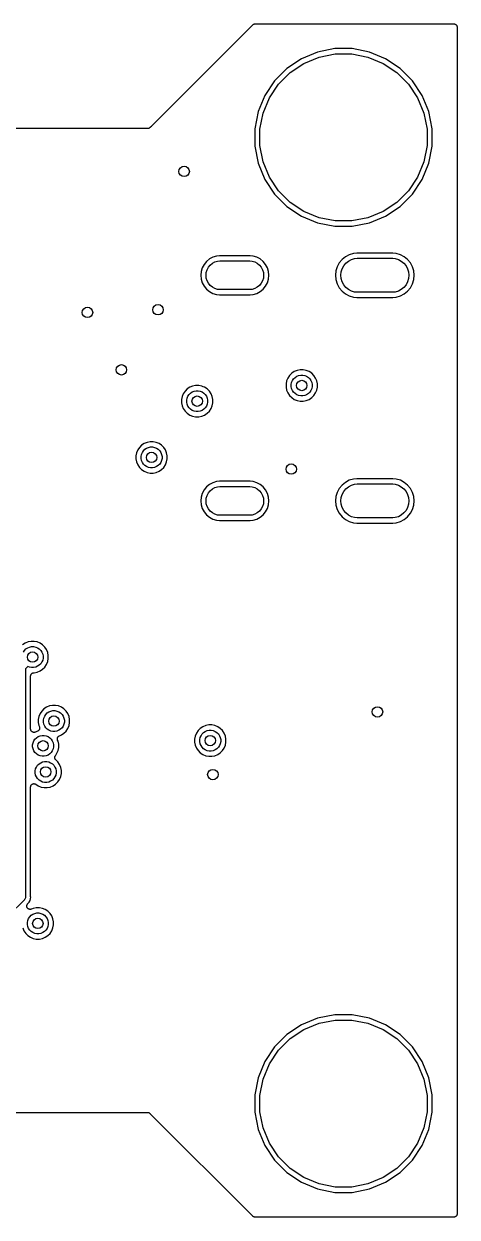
# Model space of a CAD drawing. Extents: x 113.2 to 188.8, y -123.8 to -78.2.
# Drawn here: x 172.27 to 188.85, y -123.85 to -78.15 of the extents above; entities that cross this region are included whole.
import ezdxf

# ---------------------------------------------------------------- set-up
doc = ezdxf.new("R2010")
doc.units = 0
doc.layers.add('BLACK', color=7, linetype='CONTINUOUS')

msp = doc.modelspace()

# ---------------------------------------------------------------- linework, layer by layer
at = {"layer": 'BLACK', "linetype": 'CONTINUOUS'}
for p, q in [((177.15, -82.0628), (181.025, -78.1879)), ((181.025, -78.1879), (181.026, -78.1876)), ((181.026, -78.1867), (181.036, -78.1793)), ((181.026, -78.1876), (181.026, -78.1867)), ((181.026, -78.1876), (181.026, -78.1876)), ((181.026, -78.1876), (181.026, -78.1876)), ((181.036, -78.1793), (181.045, -78.1719)), ((181.045, -78.1716), (181.046, -78.1712)), ((181.045, -78.1719), (181.045, -78.1716)), ((181.046, -78.1712), (181.056, -78.1658)), ((181.056, -78.1658), (181.067, -78.1603)), ((181.067, -78.1601), (181.068, -78.1598)), ((181.067, -78.1603), (181.067, -78.1601)), ((181.068, -78.1598), (181.079, -78.1565)), ((181.079, -78.1565), (181.09, -78.1531)), ((181.09, -78.1531), (181.091, -78.1531)), ((181.091, -78.1531), (181.092, -78.1529)), ((181.092, -78.1529), (181.103, -78.1518)), ((181.103, -78.1518), (181.115, -78.1507)), ((181.115, -78.1507), (188.722, -78.1507)), ((188.722, -78.1507), (188.723, -78.1507)), ((188.723, -78.1507), (188.723, -78.1507)), ((188.723, -78.1507), (188.723, -78.1507)), ((188.723, -78.1507), (188.724, -78.1507)), ((188.724, -78.1507), (188.736, -78.152)), ((188.736, -78.152), (188.748, -78.1533)), ((188.748, -78.1533), (188.748, -78.1534)), ((188.748, -78.1534), (188.749, -78.1535)), ((188.749, -78.1535), (188.76, -78.1571)), ((188.76, -78.1571), (188.772, -78.1606)), ((188.772, -78.1606), (188.772, -78.1608)), ((188.772, -78.1608), (188.772, -78.161)), ((188.772, -78.161), (188.783, -78.1667)), ((188.783, -78.1667), (188.793, -78.1724)), ((188.793, -78.1724), (188.794, -78.1727)), ((188.794, -78.1727), (188.794, -78.1729)), ((188.794, -78.1729), (188.803, -78.1806)), ((188.803, -78.1806), (188.812, -78.1882)), ((188.812, -78.1882), (188.813, -78.1886)), ((188.813, -78.1886), (188.813, -78.1888)), ((188.813, -78.1888), (188.821, -78.1982)), ((188.821, -78.1982), (188.828, -78.2074)), ((188.828, -78.2074), (188.828, -78.2078)), ((188.828, -78.2078), (188.829, -78.2082)), ((188.829, -78.2082), (188.834, -78.2188)), ((188.834, -78.2188), (188.84, -78.2293)), ((188.84, -78.2293), (188.84, -78.2297)), ((188.84, -78.2297), (188.84, -78.2301)), ((188.84, -78.2301), (188.843, -78.2416)), ((188.843, -78.2416), (188.847, -78.253)), ((188.847, -78.253), (188.847, -78.2535)), ((188.847, -78.2535), (188.847, -78.2539)), ((188.847, -78.2539), (188.848, -78.2658)), ((188.848, -78.2658), (188.849, -78.2777)), ((188.849, -78.2777), (188.849, -123.722)), ((182.889, -79.487), (182.333, -79.859)), ((183.508, -79.2307), (182.889, -79.487)), ((182.984, -79.6642), (183.567, -79.423)), ((184.165, -79.1), (183.508, -79.2307)), ((183.567, -79.423), (184.185, -79.3)), ((184.835, -79.1), (184.165, -79.1)), ((184.185, -79.3), (184.815, -79.3)), ((184.815, -79.3), (185.433, -79.423)), ((185.492, -79.2307), (184.835, -79.1)), ((185.433, -79.423), (186.016, -79.6642)), ((186.111, -79.487), (185.492, -79.2307)), ((186.667, -79.859), (186.111, -79.487)), ((182.333, -79.859), (181.859, -80.3326)), ((182.46, -80.0144), (182.984, -79.6642)), ((186.016, -79.6642), (186.54, -80.0144)), ((187.141, -80.3326), (186.667, -79.859)), ((181.859, -80.3326), (181.487, -80.8895)), ((182.014, -80.4601), (182.46, -80.0144)), ((186.54, -80.0144), (186.986, -80.4601)), ((187.513, -80.8895), (187.141, -80.3326)), ((181.664, -80.9842), (182.014, -80.4601)), ((186.986, -80.4601), (187.336, -80.9842)), ((181.487, -80.8895), (181.231, -81.5083)), ((181.423, -81.5666), (181.664, -80.9842)), ((187.336, -80.9842), (187.577, -81.5666)), ((187.769, -81.5083), (187.513, -80.8895)), ((181.231, -81.5083), (181.1, -82.1651)), ((181.3, -82.1848), (181.423, -81.5666)), ((187.577, -81.5666), (187.7, -82.1848)), ((187.9, -82.1651), (187.769, -81.5083)), ((125.014, -82.1507), (176.986, -82.1507)), ((176.986, -82.1507), (176.988, -82.1507)), ((176.988, -82.1507), (176.993, -82.1513)), ((176.993, -82.1513), (176.999, -82.1513)), ((176.999, -82.1513), (177, -82.1514)), ((177, -82.1514), (177.001, -82.1513)), ((177.001, -82.1513), (177.03, -82.1485)), ((177.001, -82.1513), (177.001, -82.1513)), ((177.03, -82.1485), (177.058, -82.1399)), ((177.058, -82.1399), (177.084, -82.1259)), ((177.084, -82.1259), (177.107, -82.1071)), ((177.107, -82.1071), (177.108, -82.1061)), ((177.108, -82.1061), (177.109, -82.1048)), ((177.109, -82.1048), (177.113, -82.101)), ((177.113, -82.101), (177.116, -82.0969)), ((177.116, -82.0969), (177.15, -82.0628)), ((181.1, -82.1651), (181.1, -82.8349)), ((181.3, -82.8152), (181.3, -82.1848)), ((187.7, -82.1848), (187.7, -82.8152)), ((187.9, -82.8349), (187.9, -82.1651)), ((181.1, -82.8349), (181.231, -83.4917)), ((181.423, -83.4334), (181.3, -82.8152)), ((187.7, -82.8152), (187.577, -83.4334)), ((187.769, -83.4917), (187.9, -82.8349)), ((181.231, -83.4917), (181.487, -84.1105)), ((181.664, -84.0158), (181.423, -83.4334)), ((187.577, -83.4334), (187.336, -84.0158)), ((187.513, -84.1105), (187.769, -83.4917)), ((182.014, -84.5399), (181.664, -84.0158)), ((187.336, -84.0158), (186.986, -84.5399)), ((181.487, -84.1105), (181.859, -84.6674)), ((182.46, -84.9856), (182.014, -84.5399)), ((186.986, -84.5399), (186.54, -84.9856)), ((187.141, -84.6674), (187.513, -84.1105)), ((181.859, -84.6674), (182.333, -85.141)), ((182.984, -85.3358), (182.46, -84.9856)), ((186.54, -84.9856), (186.016, -85.3358)), ((186.667, -85.141), (187.141, -84.6674)), ((182.333, -85.141), (182.889, -85.513)), ((183.567, -85.577), (182.984, -85.3358)), ((186.016, -85.3358), (185.433, -85.577)), ((186.111, -85.513), (186.667, -85.141)), ((182.889, -85.513), (183.508, -85.7693)), ((183.508, -85.7693), (184.165, -85.9)), ((184.185, -85.7), (183.567, -85.577)), ((184.165, -85.9), (184.835, -85.9)), ((184.815, -85.7), (184.185, -85.7)), ((185.433, -85.577), (184.815, -85.7)), ((184.835, -85.9), (185.492, -85.7693)), ((185.492, -85.7693), (186.111, -85.513)), ((179.257, -87.2471), (179.163, -87.3613)), ((179.371, -87.1534), (179.257, -87.2471)), ((179.502, -87.0837), (179.371, -87.1534)), ((179.483, -87.3205), (179.579, -87.2694)), ((179.643, -87.0409), (179.502, -87.0837)), ((179.579, -87.2694), (179.682, -87.238)), ((179.753, -87.03), (179.643, -87.0409)), ((179.682, -87.238), (179.763, -87.23)), ((180.927, -87.03), (179.753, -87.03)), ((179.763, -87.23), (180.917, -87.23)), ((180.917, -87.23), (180.998, -87.238)), ((181.037, -87.0409), (180.927, -87.03)), ((180.998, -87.238), (181.101, -87.2694)), ((181.178, -87.0837), (181.037, -87.0409)), ((181.101, -87.2694), (181.197, -87.3205)), ((181.309, -87.1534), (181.178, -87.0837)), ((181.423, -87.2471), (181.309, -87.1534)), ((181.517, -87.3613), (181.423, -87.2471)), ((184.446, -87.1761), (184.34, -87.3055)), ((184.575, -87.0698), (184.446, -87.1761)), ((184.723, -86.9909), (184.575, -87.0698)), ((184.588, -87.3182), (184.687, -87.2369)), ((184.687, -87.2369), (184.8, -87.1766)), ((184.883, -86.9423), (184.723, -86.9909)), ((184.8, -87.1766), (184.923, -87.1394)), ((185.008, -86.93), (184.883, -86.9423)), ((184.923, -87.1394), (185.018, -87.13)), ((186.392, -86.93), (185.008, -86.93)), ((185.018, -87.13), (186.382, -87.13)), ((186.382, -87.13), (186.477, -87.1394)), ((186.517, -86.9423), (186.392, -86.93)), ((186.477, -87.1394), (186.6, -87.1766)), ((186.677, -86.9909), (186.517, -86.9423)), ((186.6, -87.1766), (186.713, -87.2369)), ((186.825, -87.0698), (186.677, -86.9909)), ((186.713, -87.2369), (186.812, -87.3182)), ((186.954, -87.176), (186.825, -87.0698)), ((187.06, -87.3055), (186.954, -87.176)), ((179.051, -87.633), (179.036, -87.78)), ((179.094, -87.4916), (179.051, -87.633)), ((179.163, -87.3613), (179.094, -87.4916)), ((179.237, -87.78), (179.248, -87.6722)), ((179.248, -87.6722), (179.279, -87.5685)), ((179.279, -87.5685), (179.33, -87.473)), ((179.33, -87.473), (179.399, -87.3892)), ((179.399, -87.3892), (179.483, -87.3205)), ((181.197, -87.3205), (181.281, -87.3892)), ((181.281, -87.3892), (181.35, -87.473)), ((181.35, -87.473), (181.401, -87.5685)), ((181.401, -87.5685), (181.432, -87.6722)), ((181.432, -87.6722), (181.443, -87.78)), ((181.586, -87.4916), (181.517, -87.3613)), ((181.629, -87.633), (181.586, -87.4916)), ((181.644, -87.78), (181.629, -87.633)), ((184.212, -87.6134), (184.196, -87.78)), ((184.261, -87.4531), (184.212, -87.6134)), ((184.34, -87.3055), (184.261, -87.4531)), ((184.397, -87.78), (184.409, -87.6526)), ((184.409, -87.6526), (184.447, -87.5301)), ((184.447, -87.5301), (184.507, -87.4171)), ((184.507, -87.4171), (184.588, -87.3182)), ((186.812, -87.3182), (186.893, -87.4171)), ((186.893, -87.4171), (186.953, -87.5301)), ((186.953, -87.5301), (186.991, -87.6526)), ((186.991, -87.6526), (187.003, -87.78)), ((187.139, -87.4531), (187.06, -87.3055)), ((187.188, -87.6134), (187.139, -87.4531)), ((187.204, -87.78), (187.188, -87.6134)), ((179.036, -87.78), (179.051, -87.927)), ((179.051, -87.927), (179.094, -88.0684)), ((179.094, -88.0684), (179.163, -88.1987)), ((179.248, -87.8878), (179.237, -87.78)), ((179.279, -87.9915), (179.248, -87.8878)), ((179.33, -88.087), (179.279, -87.9915)), ((179.399, -88.1708), (179.33, -88.087)), ((179.483, -88.2395), (179.399, -88.1708)), ((181.281, -88.1708), (181.197, -88.2395)), ((181.35, -88.087), (181.281, -88.1708)), ((181.401, -87.9915), (181.35, -88.087)), ((181.432, -87.8878), (181.401, -87.9915)), ((181.443, -87.78), (181.432, -87.8878)), ((181.517, -88.1987), (181.586, -88.0684)), ((181.586, -88.0684), (181.629, -87.927)), ((181.629, -87.927), (181.644, -87.78)), ((184.196, -87.78), (184.212, -87.9466)), ((184.212, -87.9466), (184.261, -88.1069)), ((184.261, -88.1069), (184.34, -88.2545)), ((184.409, -87.9074), (184.397, -87.78)), ((184.447, -88.0299), (184.409, -87.9074)), ((184.507, -88.1429), (184.447, -88.0299)), ((184.588, -88.2418), (184.507, -88.1429)), ((186.893, -88.1429), (186.812, -88.2418)), ((186.953, -88.0299), (186.893, -88.1429)), ((186.991, -87.9074), (186.953, -88.0299)), ((187.003, -87.78), (186.991, -87.9074)), ((187.06, -88.2545), (187.139, -88.1069)), ((187.139, -88.1069), (187.188, -87.9466)), ((187.188, -87.9466), (187.204, -87.78)), ((179.163, -88.1987), (179.257, -88.3129)), ((179.257, -88.3129), (179.371, -88.4066)), ((179.371, -88.4066), (179.502, -88.4763)), ((179.579, -88.2906), (179.483, -88.2395)), ((179.502, -88.4763), (179.643, -88.5191)), ((179.682, -88.322), (179.579, -88.2906)), ((179.643, -88.5191), (179.753, -88.53)), ((179.763, -88.33), (179.682, -88.322)), ((179.753, -88.53), (180.927, -88.53)), ((180.917, -88.33), (179.763, -88.33)), ((180.998, -88.322), (180.917, -88.33)), ((180.927, -88.53), (181.037, -88.5191)), ((181.101, -88.2906), (180.998, -88.322)), ((181.037, -88.5191), (181.178, -88.4763)), ((181.197, -88.2395), (181.101, -88.2906)), ((181.178, -88.4763), (181.309, -88.4066)), ((181.309, -88.4066), (181.423, -88.3129)), ((181.423, -88.3129), (181.517, -88.1987)), ((184.34, -88.2545), (184.446, -88.3839)), ((184.446, -88.3839), (184.575, -88.4902)), ((184.575, -88.4902), (184.723, -88.5691)), ((184.687, -88.3231), (184.588, -88.2418)), ((184.8, -88.3834), (184.687, -88.3231)), ((184.723, -88.5691), (184.883, -88.6177)), ((184.923, -88.4206), (184.8, -88.3834)), ((184.883, -88.6177), (185.008, -88.63)), ((185.018, -88.43), (184.923, -88.4206)), ((185.008, -88.63), (186.392, -88.63)), ((186.382, -88.43), (185.018, -88.43)), ((186.477, -88.4206), (186.382, -88.43)), ((186.392, -88.63), (186.517, -88.6177)), ((186.6, -88.3834), (186.477, -88.4206)), ((186.517, -88.6177), (186.677, -88.5691)), ((186.713, -88.3231), (186.6, -88.3834)), ((186.677, -88.5691), (186.825, -88.4902)), ((186.812, -88.2418), (186.713, -88.3231)), ((186.825, -88.4902), (186.954, -88.384)), ((186.954, -88.384), (187.06, -88.2545)), ((182.323, -91.825), (182.3, -91.9409)), ((182.368, -91.7158), (182.323, -91.825)), ((182.434, -91.6175), (182.368, -91.7158)), ((182.518, -91.5339), (182.434, -91.6175)), ((182.515, -91.8833), (182.546, -91.8105)), ((182.616, -91.4683), (182.518, -91.5339)), ((182.546, -91.8105), (182.589, -91.745)), ((182.589, -91.745), (182.645, -91.6893)), ((182.725, -91.4231), (182.616, -91.4683)), ((182.645, -91.6893), (182.711, -91.6455)), ((182.711, -91.6455), (182.783, -91.6154)), ((182.841, -91.4), (182.725, -91.4231)), ((182.783, -91.6154), (182.861, -91.6)), ((182.959, -91.4), (182.841, -91.4)), ((182.861, -91.6), (182.939, -91.6)), ((182.939, -91.6), (183.017, -91.6154)), ((183.075, -91.4231), (182.959, -91.4)), ((183.017, -91.6154), (183.089, -91.6455)), ((183.184, -91.4683), (183.075, -91.4231)), ((183.089, -91.6455), (183.155, -91.6893)), ((183.155, -91.6893), (183.211, -91.745)), ((183.282, -91.5339), (183.184, -91.4683)), ((183.211, -91.745), (183.254, -91.8105)), ((183.254, -91.8105), (183.285, -91.8833)), ((183.366, -91.6175), (183.282, -91.5339)), ((183.432, -91.7158), (183.366, -91.6175)), ((183.477, -91.825), (183.432, -91.7158)), ((183.5, -91.9409), (183.477, -91.825)), ((178.434, -92.2175), (178.368, -92.3158)), ((178.518, -92.1339), (178.434, -92.2175)), ((178.616, -92.0683), (178.518, -92.1339)), ((178.589, -92.345), (178.645, -92.2893)), ((178.725, -92.0231), (178.616, -92.0683)), ((178.645, -92.2893), (178.711, -92.2455)), ((178.711, -92.2455), (178.783, -92.2154)), ((178.841, -92), (178.725, -92.0231)), ((178.783, -92.2154), (178.861, -92.2)), ((178.959, -92), (178.841, -92)), ((178.861, -92.2), (178.939, -92.2)), ((178.939, -92.2), (179.017, -92.2154)), ((179.075, -92.0231), (178.959, -92)), ((179.017, -92.2154), (179.089, -92.2455)), ((179.13, -92.0457), (179.075, -92.0231)), ((179.089, -92.2455), (179.155, -92.2893)), ((179.184, -92.0683), (179.13, -92.0457)), ((179.155, -92.2893), (179.211, -92.345)), ((179.282, -92.1339), (179.184, -92.0683)), ((179.366, -92.2175), (179.282, -92.1339)), ((179.432, -92.3158), (179.366, -92.2175)), ((182.3, -91.9409), (182.3, -92.0591)), ((182.3, -92.0591), (182.323, -92.175)), ((182.323, -92.175), (182.368, -92.2842)), ((182.368, -92.2842), (182.434, -92.3825)), ((182.5, -91.9606), (182.515, -91.8833)), ((182.5, -92.0394), (182.5, -91.9606)), ((182.515, -92.1167), (182.5, -92.0394)), ((182.546, -92.1895), (182.515, -92.1167)), ((182.589, -92.255), (182.546, -92.1895)), ((182.645, -92.3107), (182.589, -92.255)), ((183.211, -92.255), (183.155, -92.3107)), ((183.254, -92.1895), (183.211, -92.255)), ((183.285, -92.1167), (183.254, -92.1895)), ((183.285, -91.8833), (183.3, -91.9606)), ((183.3, -92.0394), (183.285, -92.1167)), ((183.3, -91.9606), (183.3, -92.0394)), ((183.366, -92.3825), (183.432, -92.2842)), ((183.432, -92.2842), (183.477, -92.175)), ((183.477, -92.175), (183.5, -92.0591)), ((183.5, -92.0591), (183.5, -91.9409)), ((178.323, -92.425), (178.3, -92.5409)), ((178.3, -92.5409), (178.3, -92.6591)), ((178.3, -92.6591), (178.323, -92.775)), ((178.368, -92.3158), (178.323, -92.425)), ((178.5, -92.5606), (178.515, -92.4833)), ((178.5, -92.6394), (178.5, -92.5606)), ((178.515, -92.7167), (178.5, -92.6394)), ((178.515, -92.4833), (178.546, -92.4105)), ((178.546, -92.7895), (178.515, -92.7167)), ((178.546, -92.4105), (178.589, -92.345)), ((179.211, -92.345), (179.254, -92.4105)), ((179.254, -92.4105), (179.285, -92.4833)), ((179.285, -92.7167), (179.254, -92.7895)), ((179.285, -92.4833), (179.3, -92.5606)), ((179.3, -92.6394), (179.285, -92.7167)), ((179.3, -92.5606), (179.3, -92.6394)), ((179.477, -92.425), (179.432, -92.3158)), ((179.5, -92.5409), (179.477, -92.425)), ((179.477, -92.775), (179.5, -92.6591)), ((179.5, -92.6591), (179.5, -92.5409)), ((182.434, -92.3825), (182.518, -92.466)), ((182.518, -92.466), (182.616, -92.5317)), ((182.616, -92.5317), (182.725, -92.5769)), ((182.711, -92.3545), (182.645, -92.3107)), ((182.783, -92.3846), (182.711, -92.3545)), ((182.725, -92.5769), (182.841, -92.6)), ((182.861, -92.4), (182.783, -92.3846)), ((182.841, -92.6), (182.959, -92.6)), ((182.939, -92.4), (182.861, -92.4)), ((183.017, -92.3846), (182.939, -92.4)), ((182.959, -92.6), (183.075, -92.5769)), ((183.089, -92.3545), (183.017, -92.3846)), ((183.075, -92.5769), (183.184, -92.5317)), ((183.155, -92.3107), (183.089, -92.3545)), ((183.184, -92.5317), (183.282, -92.466)), ((183.282, -92.466), (183.366, -92.3825)), ((178.323, -92.775), (178.368, -92.8842)), ((178.368, -92.8842), (178.434, -92.9825)), ((178.434, -92.9825), (178.518, -93.066)), ((178.518, -93.066), (178.616, -93.1317)), ((178.589, -92.855), (178.546, -92.7895)), ((178.645, -92.9107), (178.589, -92.855)), ((178.616, -93.1317), (178.725, -93.1769)), ((178.711, -92.9545), (178.645, -92.9107)), ((178.783, -92.9846), (178.711, -92.9545)), ((178.725, -93.1769), (178.841, -93.2)), ((178.861, -93), (178.783, -92.9846)), ((178.841, -93.2), (178.959, -93.2)), ((178.939, -93), (178.861, -93)), ((179.017, -92.9846), (178.939, -93)), ((178.959, -93.2), (179.075, -93.1769)), ((179.089, -92.9545), (179.017, -92.9846)), ((179.075, -93.1769), (179.184, -93.1317)), ((179.155, -92.9107), (179.089, -92.9545)), ((179.211, -92.855), (179.155, -92.9107)), ((179.184, -93.1317), (179.282, -93.066)), ((179.254, -92.7895), (179.211, -92.855)), ((179.282, -93.066), (179.366, -92.9825)), ((179.366, -92.9825), (179.432, -92.8842)), ((179.432, -92.8842), (179.477, -92.775)), ((176.577, -94.5791), (176.554, -94.695)), ((176.622, -94.4699), (176.577, -94.5791)), ((176.688, -94.3716), (176.622, -94.4699)), ((176.772, -94.288), (176.688, -94.3716)), ((176.769, -94.6374), (176.8, -94.5646)), ((176.87, -94.2224), (176.772, -94.288)), ((176.8, -94.5646), (176.843, -94.4991)), ((176.843, -94.4991), (176.899, -94.4434)), ((176.979, -94.1771), (176.87, -94.2224)), ((176.899, -94.4434), (176.965, -94.3996)), ((176.965, -94.3996), (177.037, -94.3694)), ((177.095, -94.1541), (176.979, -94.1771)), ((177.037, -94.3694), (177.115, -94.3541)), ((177.213, -94.1541), (177.095, -94.1541)), ((177.115, -94.3541), (177.193, -94.3541)), ((177.193, -94.3541), (177.271, -94.3694)), ((177.329, -94.1771), (177.213, -94.1541)), ((177.271, -94.3694), (177.344, -94.3996)), ((177.438, -94.2224), (177.329, -94.1771)), ((177.344, -94.3996), (177.409, -94.4434)), ((177.409, -94.4434), (177.465, -94.4991)), ((177.537, -94.288), (177.438, -94.2224)), ((177.465, -94.4991), (177.509, -94.5646)), ((177.509, -94.5646), (177.539, -94.6374)), ((177.62, -94.3716), (177.537, -94.288)), ((177.686, -94.4699), (177.62, -94.3716)), ((177.731, -94.5791), (177.686, -94.4699)), ((177.754, -94.695), (177.731, -94.5791)), ((176.554, -94.695), (176.554, -94.8132)), ((176.554, -94.8132), (176.577, -94.9291)), ((176.577, -94.9291), (176.622, -95.0383)), ((176.622, -95.0383), (176.688, -95.1366)), ((176.754, -94.7147), (176.769, -94.6374)), ((176.754, -94.7935), (176.754, -94.7147)), ((176.769, -94.8708), (176.754, -94.7935)), ((176.8, -94.9435), (176.769, -94.8708)), ((176.843, -95.0091), (176.8, -94.9435)), ((176.899, -95.0648), (176.843, -95.0091)), ((177.465, -95.0091), (177.409, -95.0648)), ((177.509, -94.9435), (177.465, -95.0091)), ((177.539, -94.8708), (177.509, -94.9435)), ((177.539, -94.6374), (177.554, -94.7147)), ((177.554, -94.7935), (177.539, -94.8708)), ((177.554, -94.7147), (177.554, -94.7935)), ((177.62, -95.1366), (177.686, -95.0383)), ((177.686, -95.0383), (177.731, -94.9291)), ((177.731, -94.9291), (177.754, -94.8132)), ((177.754, -94.8132), (177.754, -94.695)), ((176.688, -95.1366), (176.772, -95.2201)), ((176.772, -95.2201), (176.87, -95.2858)), ((176.87, -95.2858), (176.979, -95.331)), ((176.965, -95.1085), (176.899, -95.0648)), ((177.037, -95.1387), (176.965, -95.1085)), ((176.979, -95.331), (177.095, -95.3541)), ((177.115, -95.1541), (177.037, -95.1387)), ((177.095, -95.3541), (177.213, -95.3541)), ((177.193, -95.1541), (177.115, -95.1541)), ((177.271, -95.1387), (177.193, -95.1541)), ((177.213, -95.3541), (177.329, -95.331)), ((177.344, -95.1085), (177.271, -95.1387)), ((177.329, -95.331), (177.438, -95.2858)), ((177.409, -95.0648), (177.344, -95.1085)), ((177.438, -95.2858), (177.537, -95.2201)), ((177.537, -95.2201), (177.62, -95.1366)), ((179.257, -95.8871), (179.163, -96.0013)), ((179.371, -95.7934), (179.257, -95.8871)), ((179.502, -95.7237), (179.371, -95.7934)), ((179.399, -96.0292), (179.483, -95.9605)), ((179.483, -95.9605), (179.579, -95.9094)), ((179.643, -95.6809), (179.502, -95.7237)), ((179.579, -95.9094), (179.682, -95.878)), ((179.753, -95.67), (179.643, -95.6809)), ((179.682, -95.878), (179.763, -95.87)), ((180.927, -95.67), (179.753, -95.67)), ((179.763, -95.87), (180.917, -95.87)), ((180.917, -95.87), (180.998, -95.878)), ((181.037, -95.6809), (180.927, -95.67)), ((180.998, -95.878), (181.101, -95.9094)), ((181.178, -95.7237), (181.037, -95.6809)), ((181.101, -95.9094), (181.197, -95.9605)), ((181.309, -95.7934), (181.178, -95.7237)), ((181.197, -95.9605), (181.281, -96.0292)), ((181.423, -95.8871), (181.309, -95.7934)), ((181.517, -96.0013), (181.423, -95.8871)), ((184.34, -95.9455), (184.261, -96.0931)), ((184.446, -95.8161), (184.34, -95.9455)), ((184.575, -95.7098), (184.446, -95.8161)), ((184.507, -96.0571), (184.588, -95.9582)), ((184.723, -95.6309), (184.575, -95.7098)), ((184.588, -95.9582), (184.687, -95.8769)), ((184.687, -95.8769), (184.8, -95.8166)), ((184.883, -95.5823), (184.723, -95.6309)), ((184.8, -95.8166), (184.923, -95.7794)), ((185.008, -95.57), (184.883, -95.5823)), ((184.923, -95.7794), (185.018, -95.77)), ((186.392, -95.57), (185.008, -95.57)), ((185.018, -95.77), (186.382, -95.77)), ((186.382, -95.77), (186.477, -95.7794)), ((186.517, -95.5823), (186.392, -95.57)), ((186.477, -95.7794), (186.6, -95.8166)), ((186.677, -95.6309), (186.517, -95.5823)), ((186.6, -95.8166), (186.713, -95.8769)), ((186.825, -95.7098), (186.677, -95.6309)), ((186.713, -95.8769), (186.812, -95.9582)), ((186.812, -95.9582), (186.893, -96.0571)), ((186.954, -95.816), (186.825, -95.7098)), ((187.06, -95.9455), (186.954, -95.816)), ((187.139, -96.0931), (187.06, -95.9455)), ((179.051, -96.273), (179.036, -96.42)), ((179.036, -96.42), (179.051, -96.567)), ((179.094, -96.1316), (179.051, -96.273)), ((179.163, -96.0013), (179.094, -96.1316)), ((179.237, -96.42), (179.248, -96.3122)), ((179.248, -96.5278), (179.237, -96.42)), ((179.248, -96.3122), (179.279, -96.2085)), ((179.279, -96.2085), (179.33, -96.113)), ((179.33, -96.113), (179.399, -96.0292)), ((181.281, -96.0292), (181.35, -96.113)), ((181.35, -96.113), (181.401, -96.2085)), ((181.401, -96.2085), (181.432, -96.3122)), ((181.432, -96.3122), (181.443, -96.42)), ((181.443, -96.42), (181.432, -96.5278)), ((181.586, -96.1316), (181.517, -96.0013)), ((181.629, -96.273), (181.586, -96.1316)), ((181.644, -96.42), (181.629, -96.273)), ((181.629, -96.567), (181.644, -96.42)), ((184.212, -96.2534), (184.196, -96.42)), ((184.196, -96.42), (184.212, -96.5866)), ((184.261, -96.0931), (184.212, -96.2534)), ((184.397, -96.42), (184.409, -96.2926)), ((184.409, -96.5474), (184.397, -96.42)), ((184.409, -96.2926), (184.447, -96.1701)), ((184.447, -96.1701), (184.507, -96.0571)), ((186.893, -96.0571), (186.953, -96.1701)), ((186.953, -96.1701), (186.991, -96.2926)), ((186.991, -96.2926), (187.003, -96.42)), ((187.003, -96.42), (186.991, -96.5474)), ((187.188, -96.2534), (187.139, -96.0931)), ((187.204, -96.42), (187.188, -96.2534)), ((187.188, -96.5866), (187.204, -96.42)), ((179.051, -96.567), (179.094, -96.7084)), ((179.094, -96.7084), (179.163, -96.8387)), ((179.163, -96.8387), (179.257, -96.9529)), ((179.279, -96.6315), (179.248, -96.5278)), ((179.33, -96.727), (179.279, -96.6315)), ((179.399, -96.8108), (179.33, -96.727)), ((179.483, -96.8795), (179.399, -96.8108)), ((179.579, -96.9306), (179.483, -96.8795)), ((181.197, -96.8795), (181.101, -96.9306)), ((181.281, -96.8108), (181.197, -96.8795)), ((181.35, -96.727), (181.281, -96.8108)), ((181.401, -96.6315), (181.35, -96.727)), ((181.432, -96.5278), (181.401, -96.6315)), ((181.423, -96.9529), (181.517, -96.8387)), ((181.517, -96.8387), (181.586, -96.7084)), ((181.586, -96.7084), (181.629, -96.567)), ((184.212, -96.5866), (184.261, -96.7469)), ((184.261, -96.7469), (184.34, -96.8945)), ((184.447, -96.6699), (184.409, -96.5474)), ((184.507, -96.7829), (184.447, -96.6699)), ((184.588, -96.8818), (184.507, -96.7829)), ((186.893, -96.7829), (186.812, -96.8818)), ((186.953, -96.6699), (186.893, -96.7829)), ((186.991, -96.5474), (186.953, -96.6699)), ((187.06, -96.8945), (187.139, -96.7469)), ((187.139, -96.7469), (187.188, -96.5866)), ((179.257, -96.9529), (179.371, -97.0466)), ((179.371, -97.0466), (179.502, -97.1163)), ((179.502, -97.1163), (179.643, -97.1591)), ((179.682, -96.962), (179.579, -96.9306)), ((179.643, -97.1591), (179.753, -97.17)), ((179.763, -96.97), (179.682, -96.962)), ((179.753, -97.17), (180.927, -97.17)), ((180.917, -96.97), (179.763, -96.97)), ((180.998, -96.962), (180.917, -96.97)), ((180.927, -97.17), (181.037, -97.1591)), ((181.101, -96.9306), (180.998, -96.962)), ((181.037, -97.1591), (181.178, -97.1163)), ((181.178, -97.1163), (181.309, -97.0466)), ((181.309, -97.0466), (181.423, -96.9529)), ((184.34, -96.8945), (184.446, -97.0239)), ((184.446, -97.0239), (184.575, -97.1302)), ((184.575, -97.1302), (184.723, -97.2091)), ((184.687, -96.9631), (184.588, -96.8818)), ((184.8, -97.0234), (184.687, -96.9631)), ((184.723, -97.2091), (184.883, -97.2577)), ((184.923, -97.0606), (184.8, -97.0234)), ((184.883, -97.2577), (185.008, -97.27)), ((185.018, -97.07), (184.923, -97.0606)), ((185.008, -97.27), (186.392, -97.27)), ((186.382, -97.07), (185.018, -97.07)), ((186.477, -97.0606), (186.382, -97.07)), ((186.392, -97.27), (186.517, -97.2577)), ((186.6, -97.0234), (186.477, -97.0606)), ((186.517, -97.2577), (186.677, -97.2091)), ((186.713, -96.9631), (186.6, -97.0234)), ((186.677, -97.2091), (186.825, -97.1302)), ((186.812, -96.8818), (186.713, -96.9631)), ((186.825, -97.1302), (186.954, -97.024)), ((186.954, -97.024), (187.06, -96.8945)), ((172.316, -101.868), (172.218, -101.934)), ((172.425, -101.823), (172.316, -101.868)), ((172.541, -101.8), (172.425, -101.823)), ((172.659, -101.8), (172.541, -101.8)), ((172.775, -101.823), (172.659, -101.8)), ((172.884, -101.868), (172.775, -101.823)), ((172.982, -101.934), (172.884, -101.868)), ((172.246, -102.211), (172.289, -102.145)), ((172.289, -102.145), (172.345, -102.089)), ((172.345, -102.089), (172.411, -102.046)), ((172.411, -102.046), (172.483, -102.015)), ((172.483, -102.015), (172.561, -102)), ((172.561, -102), (172.639, -102)), ((172.639, -102), (172.717, -102.015)), ((172.717, -102.015), (172.789, -102.046)), ((172.789, -102.046), (172.855, -102.089)), ((172.855, -102.089), (172.911, -102.145)), ((172.911, -102.145), (172.954, -102.211)), ((172.954, -102.211), (172.985, -102.283)), ((173.066, -102.018), (172.982, -101.934)), ((172.985, -102.283), (173, -102.361)), ((173, -102.361), (173, -102.439)), ((173.132, -102.116), (173.066, -102.018)), ((173.177, -102.225), (173.132, -102.116)), ((173.2, -102.341), (173.177, -102.225)), ((173.2, -102.459), (173.2, -102.341)), ((172.419, -102.758), (172.325, -102.852)), ((172.483, -102.785), (172.419, -102.758)), ((172.561, -102.8), (172.483, -102.785)), ((172.639, -102.8), (172.561, -102.8)), ((172.717, -102.785), (172.639, -102.8)), ((172.789, -102.754), (172.717, -102.785)), ((172.855, -102.711), (172.789, -102.754)), ((172.911, -102.655), (172.855, -102.711)), ((172.954, -102.589), (172.911, -102.655)), ((172.985, -102.517), (172.954, -102.589)), ((172.982, -102.866), (173.066, -102.782)), ((173, -102.439), (172.985, -102.517)), ((173.066, -102.782), (173.132, -102.684)), ((173.132, -102.684), (173.177, -102.575)), ((173.177, -102.575), (173.2, -102.459)), ((172.325, -102.852), (172.325, -111.594)), ((172.525, -103.125), (172.526, -103.113)), ((172.525, -103.126), (172.525, -103.125)), ((172.525, -103.127), (172.525, -103.126)), ((172.525, -103.126), (172.525, -103.126)), ((172.525, -103.126), (172.525, -103.126)), ((172.525, -105.158), (172.525, -103.127)), ((172.526, -103.113), (172.528, -103.101)), ((172.528, -103.101), (172.531, -103.089)), ((172.528, -103.101), (172.528, -103.101)), ((172.528, -103.101), (172.528, -103.101)), ((172.531, -103.089), (172.535, -103.078)), ((172.535, -103.077), (172.541, -103.067)), ((172.535, -103.078), (172.535, -103.077)), ((172.535, -103.077), (172.535, -103.077)), ((172.541, -103.067), (172.547, -103.056)), ((172.547, -103.055), (172.555, -103.046)), ((172.547, -103.056), (172.547, -103.055)), ((172.547, -103.056), (172.547, -103.056)), ((172.555, -103.046), (172.563, -103.037)), ((172.563, -103.036), (172.572, -103.029)), ((172.563, -103.037), (172.563, -103.036)), ((172.563, -103.037), (172.563, -103.037)), ((172.572, -103.029), (172.582, -103.021)), ((172.582, -103.021), (172.593, -103.015)), ((172.582, -103.021), (172.582, -103.021)), ((172.582, -103.021), (172.582, -103.021)), ((172.593, -103.015), (172.604, -103.01)), ((172.604, -103.009), (172.616, -103.006)), ((172.604, -103.01), (172.604, -103.009)), ((172.604, -103.009), (172.604, -103.009)), ((172.616, -103.006), (172.627, -103.002)), ((172.627, -103.002), (172.628, -103.002)), ((172.628, -103.002), (172.64, -103.001)), ((172.628, -103.002), (172.628, -103.002)), ((172.64, -103.001), (172.652, -103)), ((172.652, -103), (172.659, -103)), ((172.659, -103), (172.775, -102.977)), ((172.775, -102.977), (172.884, -102.932)), ((172.884, -102.932), (172.982, -102.866)), ((172.885, -104.567), (172.839, -104.676)), ((172.95, -104.469), (172.885, -104.567)), ((173.034, -104.385), (172.95, -104.469)), ((173.132, -104.32), (173.034, -104.385)), ((173.062, -104.662), (173.106, -104.596)), ((173.106, -104.596), (173.161, -104.541)), ((173.241, -104.274), (173.132, -104.32)), ((173.161, -104.541), (173.227, -104.497)), ((173.227, -104.497), (173.3, -104.467)), ((173.357, -104.251), (173.241, -104.274)), ((173.3, -104.467), (173.377, -104.451)), ((173.475, -104.251), (173.357, -104.251)), ((173.377, -104.451), (173.456, -104.451)), ((173.456, -104.451), (173.533, -104.467)), ((173.591, -104.274), (173.475, -104.251)), ((173.533, -104.467), (173.606, -104.497)), ((173.7, -104.32), (173.591, -104.274)), ((173.606, -104.497), (173.671, -104.541)), ((173.671, -104.541), (173.727, -104.596)), ((173.799, -104.385), (173.7, -104.32)), ((173.727, -104.596), (173.771, -104.662)), ((173.882, -104.469), (173.799, -104.385)), ((173.948, -104.567), (173.882, -104.469)), ((173.993, -104.676), (173.948, -104.567)), ((172.839, -104.676), (172.816, -104.792)), ((172.816, -104.792), (172.816, -104.91)), ((172.816, -104.91), (172.839, -105.026)), ((172.839, -105.026), (172.858, -105.072)), ((172.858, -105.072), (172.858, -105.073)), ((172.858, -105.073), (172.858, -105.073)), ((172.858, -105.073), (172.858, -105.073)), ((172.858, -105.073), (172.859, -105.073)), ((172.859, -105.073), (172.862, -105.085)), ((172.862, -105.085), (172.866, -105.096)), ((172.866, -105.096), (172.866, -105.097)), ((172.866, -105.097), (172.866, -105.097)), ((172.866, -105.097), (172.867, -105.109)), ((173.016, -104.812), (173.032, -104.735)), ((173.016, -104.891), (173.016, -104.812)), ((173.032, -104.968), (173.016, -104.891)), ((173.032, -104.735), (173.062, -104.662)), ((173.062, -105.041), (173.032, -104.968)), ((173.106, -105.106), (173.062, -105.041)), ((173.161, -105.162), (173.106, -105.106)), ((173.727, -105.106), (173.671, -105.162)), ((173.771, -105.041), (173.727, -105.106)), ((173.771, -104.662), (173.801, -104.735)), ((173.801, -104.968), (173.771, -105.041)), ((173.801, -104.735), (173.816, -104.812)), ((173.816, -104.891), (173.801, -104.968)), ((173.816, -104.812), (173.816, -104.891)), ((173.948, -105.136), (173.993, -105.026)), ((174.016, -104.792), (173.993, -104.676)), ((173.993, -105.026), (174.016, -104.91)), ((174.016, -104.91), (174.016, -104.792)), ((179.116, -105.068), (179.018, -105.134)), ((179.225, -105.023), (179.116, -105.068)), ((179.341, -105), (179.225, -105.023)), ((179.459, -105), (179.341, -105)), ((179.575, -105.023), (179.459, -105)), ((179.684, -105.068), (179.575, -105.023)), ((179.782, -105.134), (179.684, -105.068)), ((172.526, -105.17), (172.525, -105.158)), ((172.527, -105.182), (172.526, -105.17)), ((172.527, -105.183), (172.527, -105.182)), ((172.531, -105.194), (172.527, -105.183)), ((172.527, -105.183), (172.527, -105.183)), ((172.534, -105.206), (172.531, -105.194)), ((172.535, -105.206), (172.534, -105.206)), ((172.535, -105.207), (172.535, -105.206)), ((172.54, -105.217), (172.535, -105.207)), ((172.546, -105.228), (172.54, -105.217)), ((172.554, -105.238), (172.546, -105.228)), ((172.546, -105.228), (172.546, -105.228)), ((172.546, -105.228), (172.546, -105.228)), ((172.561, -105.247), (172.554, -105.238)), ((172.562, -105.247), (172.561, -105.247)), ((172.562, -105.248), (172.562, -105.247)), ((172.571, -105.255), (172.562, -105.248)), ((172.581, -105.263), (172.571, -105.255)), ((172.592, -105.269), (172.581, -105.263)), ((172.581, -105.263), (172.581, -105.263)), ((172.581, -105.263), (172.581, -105.263)), ((172.602, -105.275), (172.592, -105.269)), ((172.603, -105.275), (172.602, -105.275)), ((172.614, -105.279), (172.603, -105.275)), ((172.603, -105.275), (172.603, -105.275)), ((172.626, -105.282), (172.614, -105.279)), ((172.626, -105.283), (172.626, -105.282)), ((172.626, -105.282), (172.626, -105.282)), ((172.639, -105.284), (172.626, -105.283)), ((172.651, -105.285), (172.639, -105.284)), ((172.646, -105.611), (172.689, -105.545)), ((172.663, -105.284), (172.651, -105.285)), ((172.651, -105.285), (172.651, -105.285)), ((172.651, -105.285), (172.651, -105.285)), ((172.675, -105.283), (172.663, -105.284)), ((172.676, -105.283), (172.675, -105.283)), ((172.687, -105.28), (172.676, -105.283)), ((172.676, -105.283), (172.676, -105.283)), ((172.699, -105.276), (172.687, -105.28)), ((172.689, -105.545), (172.745, -105.489)), ((172.7, -105.276), (172.699, -105.276)), ((172.699, -105.276), (172.699, -105.276)), ((172.708, -105.272), (172.7, -105.276)), ((172.789, -105.238), (172.708, -105.272)), ((172.745, -105.489), (172.811, -105.446)), ((172.8, -105.232), (172.789, -105.238)), ((172.811, -105.227), (172.8, -105.232)), ((172.821, -105.219), (172.811, -105.226)), ((172.811, -105.226), (172.811, -105.226)), ((172.811, -105.226), (172.811, -105.227)), ((172.811, -105.446), (172.883, -105.415)), ((172.83, -105.211), (172.821, -105.219)), ((172.838, -105.201), (172.83, -105.21)), ((172.83, -105.21), (172.83, -105.211)), ((172.83, -105.211), (172.83, -105.211)), ((172.846, -105.192), (172.838, -105.201)), ((172.852, -105.181), (172.846, -105.191)), ((172.846, -105.191), (172.846, -105.192)), ((172.846, -105.192), (172.846, -105.192)), ((172.858, -105.17), (172.852, -105.181)), ((172.862, -105.158), (172.858, -105.169)), ((172.858, -105.169), (172.858, -105.17)), ((172.858, -105.17), (172.858, -105.17)), ((172.865, -105.147), (172.862, -105.158)), ((172.867, -105.134), (172.865, -105.146)), ((172.865, -105.146), (172.865, -105.146)), ((172.865, -105.146), (172.865, -105.147)), ((172.867, -105.109), (172.868, -105.121)), ((172.868, -105.122), (172.867, -105.134)), ((172.868, -105.121), (172.868, -105.122)), ((172.868, -105.122), (172.868, -105.122)), ((172.883, -105.415), (172.961, -105.4)), ((172.961, -105.4), (173.039, -105.4)), ((173.039, -105.4), (173.117, -105.415)), ((173.117, -105.415), (173.189, -105.446)), ((173.227, -105.206), (173.161, -105.162)), ((173.189, -105.446), (173.255, -105.489)), ((173.3, -105.236), (173.227, -105.206)), ((173.255, -105.489), (173.311, -105.545)), ((173.377, -105.251), (173.3, -105.236)), ((173.311, -105.545), (173.354, -105.611)), ((173.456, -105.251), (173.377, -105.251)), ((173.533, -105.236), (173.456, -105.251)), ((173.606, -105.206), (173.533, -105.236)), ((173.548, -105.529), (173.55, -105.517)), ((173.548, -105.53), (173.548, -105.529)), ((173.55, -105.542), (173.548, -105.53)), ((173.548, -105.53), (173.548, -105.53)), ((173.55, -105.517), (173.551, -105.506)), ((173.551, -105.554), (173.55, -105.542)), ((173.551, -105.505), (173.555, -105.493)), ((173.551, -105.506), (173.551, -105.505)), ((173.551, -105.505), (173.551, -105.505)), ((173.551, -105.555), (173.551, -105.554)), ((173.551, -105.554), (173.551, -105.554)), ((173.554, -105.566), (173.551, -105.555)), ((173.555, -105.493), (173.558, -105.482)), ((173.558, -105.482), (173.558, -105.481)), ((173.558, -105.481), (173.559, -105.481)), ((173.559, -105.481), (173.564, -105.471)), ((173.564, -105.471), (173.57, -105.46)), ((173.57, -105.459), (173.578, -105.45)), ((173.57, -105.46), (173.57, -105.459)), ((173.57, -105.46), (173.57, -105.46)), ((173.578, -105.45), (173.586, -105.441)), ((173.586, -105.44), (173.596, -105.433)), ((173.586, -105.441), (173.586, -105.44)), ((173.586, -105.441), (173.586, -105.441)), ((173.596, -105.433), (173.605, -105.425)), ((173.605, -105.425), (173.605, -105.425)), ((173.605, -105.425), (173.606, -105.425)), ((173.671, -105.162), (173.606, -105.206)), ((173.606, -105.425), (173.616, -105.419)), ((173.616, -105.419), (173.627, -105.414)), ((173.627, -105.414), (173.633, -105.411)), ((173.633, -105.411), (173.7, -105.383)), ((173.633, -105.411), (173.633, -105.411)), ((173.7, -105.383), (173.799, -105.317)), ((173.799, -105.317), (173.882, -105.234)), ((173.882, -105.234), (173.948, -105.136)), ((178.823, -105.425), (178.8, -105.541)), ((178.8, -105.541), (178.8, -105.659)), ((178.868, -105.316), (178.823, -105.425)), ((178.934, -105.218), (178.868, -105.316)), ((179.018, -105.134), (178.934, -105.218)), ((179, -105.561), (179.015, -105.483)), ((179, -105.639), (179, -105.561)), ((179.015, -105.483), (179.046, -105.411)), ((179.046, -105.411), (179.089, -105.345)), ((179.089, -105.345), (179.145, -105.289)), ((179.145, -105.289), (179.211, -105.246)), ((179.211, -105.246), (179.283, -105.215)), ((179.283, -105.215), (179.361, -105.2)), ((179.361, -105.2), (179.439, -105.2)), ((179.439, -105.2), (179.517, -105.215)), ((179.517, -105.215), (179.589, -105.246)), ((179.589, -105.246), (179.655, -105.289)), ((179.655, -105.289), (179.711, -105.345)), ((179.711, -105.345), (179.754, -105.411)), ((179.754, -105.411), (179.785, -105.483)), ((179.866, -105.218), (179.782, -105.134)), ((179.785, -105.483), (179.8, -105.561)), ((179.8, -105.561), (179.8, -105.639)), ((179.932, -105.316), (179.866, -105.218)), ((179.977, -105.425), (179.932, -105.316)), ((180, -105.541), (179.977, -105.425)), ((180, -105.659), (180, -105.541)), ((172.6, -105.761), (172.615, -105.683)), ((172.6, -105.839), (172.6, -105.761)), ((172.615, -105.917), (172.6, -105.839)), ((172.615, -105.683), (172.646, -105.611)), ((172.646, -105.989), (172.615, -105.917)), ((172.689, -106.055), (172.646, -105.989)), ((173.354, -105.989), (173.311, -106.055)), ((173.354, -105.611), (173.385, -105.683)), ((173.385, -105.917), (173.354, -105.989)), ((173.385, -105.683), (173.4, -105.761)), ((173.4, -105.839), (173.385, -105.917)), ((173.4, -105.761), (173.4, -105.839)), ((173.532, -106.084), (173.577, -105.975)), ((173.557, -105.578), (173.554, -105.566)), ((173.558, -105.579), (173.557, -105.578)), ((173.577, -105.625), (173.558, -105.579)), ((173.558, -105.579), (173.558, -105.579)), ((173.558, -105.579), (173.558, -105.579)), ((173.558, -105.579), (173.558, -105.579)), ((173.6, -105.741), (173.577, -105.625)), ((173.577, -105.975), (173.6, -105.859)), ((173.6, -105.859), (173.6, -105.741)), ((178.8, -105.659), (178.823, -105.775)), ((178.823, -105.775), (178.868, -105.884)), ((178.868, -105.884), (178.934, -105.982)), ((178.934, -105.982), (179.018, -106.066)), ((179.015, -105.717), (179, -105.639)), ((179.046, -105.789), (179.015, -105.717)), ((179.089, -105.855), (179.046, -105.789)), ((179.145, -105.911), (179.089, -105.855)), ((179.211, -105.954), (179.145, -105.911)), ((179.283, -105.985), (179.211, -105.954)), ((179.361, -106), (179.283, -105.985)), ((179.439, -106), (179.361, -106)), ((179.517, -105.985), (179.439, -106)), ((179.589, -105.954), (179.517, -105.985)), ((179.655, -105.911), (179.589, -105.954)), ((179.711, -105.855), (179.655, -105.911)), ((179.754, -105.789), (179.711, -105.855)), ((179.785, -105.717), (179.754, -105.789)), ((179.782, -106.066), (179.866, -105.982)), ((179.8, -105.639), (179.785, -105.717)), ((179.866, -105.982), (179.932, -105.884)), ((179.932, -105.884), (179.977, -105.775)), ((179.977, -105.775), (180, -105.659)), ((172.745, -106.111), (172.689, -106.055)), ((172.811, -106.154), (172.745, -106.111)), ((172.883, -106.185), (172.811, -106.154)), ((172.845, -106.489), (172.911, -106.446)), ((172.961, -106.2), (172.883, -106.185)), ((172.911, -106.446), (172.983, -106.415)), ((173.039, -106.2), (172.961, -106.2)), ((172.983, -106.415), (173.061, -106.4)), ((173.117, -106.185), (173.039, -106.2)), ((173.061, -106.4), (173.139, -106.4)), ((173.189, -106.154), (173.117, -106.185)), ((173.139, -106.4), (173.217, -106.415)), ((173.255, -106.111), (173.189, -106.154)), ((173.217, -106.415), (173.289, -106.446)), ((173.311, -106.055), (173.255, -106.111)), ((173.289, -106.446), (173.355, -106.489)), ((173.448, -106.246), (173.45, -106.234)), ((173.448, -106.247), (173.449, -106.246)), ((173.449, -106.246), (173.448, -106.246)), ((173.45, -106.259), (173.448, -106.247)), ((173.45, -106.234), (173.451, -106.222)), ((173.451, -106.271), (173.45, -106.259)), ((173.451, -106.221), (173.455, -106.21)), ((173.451, -106.222), (173.451, -106.221)), ((173.451, -106.222), (173.451, -106.222)), ((173.451, -106.272), (173.451, -106.271)), ((173.451, -106.271), (173.451, -106.271)), ((173.454, -106.283), (173.451, -106.272)), ((173.458, -106.294), (173.454, -106.283)), ((173.455, -106.21), (173.458, -106.199)), ((173.458, -106.199), (173.458, -106.198)), ((173.458, -106.198), (173.459, -106.198)), ((173.458, -106.295), (173.458, -106.294)), ((173.463, -106.306), (173.458, -106.295)), ((173.458, -106.295), (173.458, -106.295)), ((173.459, -106.198), (173.464, -106.187)), ((173.469, -106.316), (173.463, -106.306)), ((173.464, -106.187), (173.47, -106.177)), ((173.469, -106.317), (173.469, -106.316)), ((173.477, -106.327), (173.469, -106.317)), ((173.469, -106.317), (173.469, -106.317)), ((173.47, -106.177), (173.532, -106.084)), ((173.484, -106.336), (173.477, -106.327)), ((173.485, -106.337), (173.484, -106.336)), ((173.486, -106.337), (173.485, -106.337)), ((173.485, -106.337), (173.485, -106.337)), ((173.485, -106.337), (173.485, -106.337)), ((173.566, -106.418), (173.486, -106.337)), ((173.632, -106.516), (173.566, -106.418)), ((179.018, -106.066), (179.116, -106.132)), ((179.116, -106.132), (179.225, -106.177)), ((179.225, -106.177), (179.341, -106.2)), ((179.341, -106.2), (179.459, -106.2)), ((179.459, -106.2), (179.575, -106.177)), ((179.575, -106.177), (179.684, -106.132)), ((179.684, -106.132), (179.782, -106.066)), ((172.7, -106.761), (172.715, -106.683)), ((172.7, -106.839), (172.7, -106.761)), ((172.715, -106.917), (172.7, -106.839)), ((172.715, -106.683), (172.746, -106.611)), ((172.746, -106.989), (172.715, -106.917)), ((172.746, -106.611), (172.789, -106.545)), ((172.789, -106.545), (172.845, -106.489)), ((173.355, -106.489), (173.411, -106.545)), ((173.411, -106.545), (173.454, -106.611)), ((173.454, -106.611), (173.485, -106.683)), ((173.485, -106.917), (173.454, -106.989)), ((173.485, -106.683), (173.5, -106.761)), ((173.5, -106.839), (173.485, -106.917)), ((173.5, -106.761), (173.5, -106.839)), ((173.677, -106.625), (173.632, -106.516)), ((173.7, -106.741), (173.677, -106.625)), ((173.677, -106.975), (173.7, -106.859)), ((173.7, -106.859), (173.7, -106.741)), ((172.525, -107.373), (172.526, -107.361)), ((172.525, -107.374), (172.525, -107.373)), ((172.525, -107.375), (172.525, -107.374)), ((172.525, -107.374), (172.525, -107.374)), ((172.525, -107.374), (172.525, -107.374)), ((172.525, -111.578), (172.525, -107.375)), ((172.526, -107.361), (172.528, -107.349)), ((172.528, -107.349), (172.531, -107.337)), ((172.528, -107.349), (172.528, -107.349)), ((172.528, -107.349), (172.528, -107.349)), ((172.531, -107.337), (172.535, -107.325)), ((172.535, -107.325), (172.541, -107.314)), ((172.535, -107.325), (172.535, -107.325)), ((172.535, -107.325), (172.535, -107.325)), ((172.541, -107.314), (172.547, -107.304)), ((172.547, -107.303), (172.555, -107.294)), ((172.547, -107.304), (172.547, -107.303)), ((172.547, -107.304), (172.547, -107.304)), ((172.555, -107.294), (172.563, -107.285)), ((172.563, -107.284), (172.573, -107.277)), ((172.563, -107.285), (172.563, -107.284)), ((172.563, -107.284), (172.563, -107.284)), ((172.573, -107.277), (172.582, -107.269)), ((172.582, -107.269), (172.593, -107.263)), ((172.582, -107.269), (172.582, -107.269)), ((172.582, -107.269), (172.582, -107.269)), ((172.593, -107.263), (172.604, -107.257)), ((172.604, -107.257), (172.616, -107.254)), ((172.604, -107.257), (172.604, -107.257)), ((172.604, -107.257), (172.604, -107.257)), ((172.616, -107.254), (172.628, -107.25)), ((172.628, -107.25), (172.64, -107.249)), ((172.628, -107.25), (172.628, -107.25)), ((172.628, -107.25), (172.628, -107.25)), ((172.64, -107.249), (172.652, -107.248)), ((172.652, -107.248), (172.653, -107.248)), ((172.653, -107.248), (172.653, -107.248)), ((172.653, -107.248), (172.665, -107.249)), ((172.665, -107.249), (172.677, -107.25)), ((172.677, -107.25), (172.677, -107.251)), ((172.677, -107.251), (172.678, -107.251)), ((172.678, -107.251), (172.689, -107.254)), ((172.689, -107.254), (172.701, -107.258)), ((172.701, -107.258), (172.701, -107.258)), ((172.701, -107.258), (172.701, -107.258)), ((172.701, -107.258), (172.712, -107.264)), ((172.712, -107.264), (172.723, -107.269)), ((172.723, -107.269), (172.816, -107.332)), ((172.789, -107.055), (172.746, -106.989)), ((172.845, -107.111), (172.789, -107.055)), ((172.816, -107.332), (172.925, -107.377)), ((172.911, -107.154), (172.845, -107.111)), ((172.983, -107.185), (172.911, -107.154)), ((172.925, -107.377), (173.041, -107.4)), ((173.061, -107.2), (172.983, -107.185)), ((173.139, -107.2), (173.061, -107.2)), ((173.217, -107.185), (173.139, -107.2)), ((173.159, -107.4), (173.275, -107.377)), ((173.289, -107.154), (173.217, -107.185)), ((173.275, -107.377), (173.384, -107.332)), ((173.355, -107.111), (173.289, -107.154)), ((173.411, -107.055), (173.355, -107.111)), ((173.384, -107.332), (173.482, -107.266)), ((173.454, -106.989), (173.411, -107.055)), ((173.482, -107.266), (173.566, -107.182)), ((173.566, -107.182), (173.632, -107.084)), ((173.632, -107.084), (173.677, -106.975)), ((173.041, -107.4), (173.159, -107.4)), ((172.284, -111.693), (171.693, -112.284)), ((172.289, -111.689), (172.284, -111.693)), ((172.293, -111.684), (172.289, -111.689)), ((172.304, -111.67), (172.293, -111.684)), ((172.293, -111.684), (172.293, -111.684)), ((172.306, -111.667), (172.304, -111.67)), ((172.316, -111.648), (172.306, -111.667)), ((172.323, -111.625), (172.316, -111.648)), ((172.325, -111.606), (172.323, -111.625)), ((172.325, -111.594), (172.326, -111.6)), ((172.326, -111.6), (172.325, -111.606)), ((172.325, -111.606), (172.325, -111.606)), ((172.376, -111.935), (172.377, -111.923)), ((172.376, -111.936), (172.376, -111.935)), ((172.376, -111.935), (172.376, -111.935)), ((172.377, -111.948), (172.376, -111.936)), ((172.377, -111.923), (172.379, -111.911)), ((172.378, -111.96), (172.377, -111.948)), ((172.379, -111.96), (172.378, -111.96)), ((172.378, -111.96), (172.378, -111.96)), ((172.379, -111.911), (172.382, -111.899)), ((172.379, -111.911), (172.379, -111.911)), ((172.379, -111.911), (172.379, -111.911)), ((172.382, -111.972), (172.379, -111.96)), ((172.382, -111.898), (172.383, -111.897)), ((172.382, -111.899), (172.382, -111.898)), ((172.383, -111.897), (172.386, -111.887)), ((172.386, -111.887), (172.391, -111.878)), ((172.386, -111.887), (172.386, -111.887)), ((172.386, -111.887), (172.386, -111.887)), ((172.391, -111.878), (172.392, -111.875)), ((172.392, -111.875), (172.394, -111.873)), ((172.394, -111.873), (172.398, -111.865)), ((172.398, -111.865), (172.403, -111.859)), ((172.398, -111.865), (172.398, -111.865)), ((172.398, -111.865), (172.398, -111.865)), ((172.403, -111.859), (172.406, -111.855)), ((172.406, -111.855), (172.409, -111.851)), ((172.409, -111.851), (172.413, -111.846)), ((172.413, -111.846), (172.414, -111.846)), ((172.414, -111.846), (172.415, -111.844)), ((172.415, -111.844), (172.42, -111.841)), ((172.42, -111.841), (172.423, -111.837)), ((172.423, -111.837), (172.431, -111.831)), ((172.431, -111.831), (172.472, -111.781)), ((172.472, -111.781), (172.502, -111.725)), ((172.502, -111.725), (172.52, -111.664)), ((172.52, -111.664), (172.522, -111.646)), ((172.522, -111.646), (172.527, -111.6)), ((172.522, -111.646), (172.522, -111.646)), ((172.526, -111.583), (172.525, -111.578)), ((172.525, -111.588), (172.526, -111.583)), ((172.526, -111.59), (172.525, -111.588)), ((172.527, -111.6), (172.526, -111.59)), ((172.386, -111.984), (172.382, -111.972)), ((172.391, -111.995), (172.386, -111.984)), ((172.386, -111.984), (172.386, -111.984)), ((172.386, -111.984), (172.386, -111.984)), ((172.397, -112.006), (172.391, -111.995)), ((172.405, -112.016), (172.397, -112.006)), ((172.397, -112.006), (172.397, -112.006)), ((172.397, -112.006), (172.397, -112.006)), ((172.413, -112.025), (172.405, -112.016)), ((172.422, -112.033), (172.413, -112.025)), ((172.413, -112.025), (172.413, -112.025)), ((172.413, -112.025), (172.413, -112.025)), ((172.415, -112.483), (172.446, -112.411)), ((172.432, -112.041), (172.422, -112.033)), ((172.442, -112.047), (172.432, -112.041)), ((172.432, -112.041), (172.432, -112.041)), ((172.432, -112.041), (172.432, -112.041)), ((172.453, -112.053), (172.442, -112.047)), ((172.446, -112.411), (172.489, -112.345)), ((172.454, -112.053), (172.453, -112.053)), ((172.453, -112.053), (172.453, -112.053)), ((172.465, -112.057), (172.454, -112.053)), ((172.477, -112.06), (172.465, -112.057)), ((172.49, -112.062), (172.477, -112.06)), ((172.477, -112.06), (172.477, -112.06)), ((172.477, -112.06), (172.477, -112.06)), ((172.489, -112.345), (172.545, -112.289)), ((172.502, -112.063), (172.49, -112.062)), ((172.514, -112.062), (172.502, -112.063)), ((172.502, -112.063), (172.502, -112.063)), ((172.502, -112.063), (172.502, -112.063)), ((172.526, -112.061), (172.514, -112.062)), ((172.527, -112.061), (172.526, -112.061)), ((172.526, -112.061), (172.526, -112.061)), ((172.538, -112.058), (172.527, -112.061)), ((172.539, -112.057), (172.538, -112.057)), ((172.538, -112.057), (172.538, -112.058)), ((172.54, -112.057), (172.539, -112.057)), ((172.55, -112.054), (172.54, -112.057)), ((172.545, -112.289), (172.611, -112.246)), ((172.552, -112.053), (172.55, -112.054)), ((172.55, -112.054), (172.55, -112.054)), ((172.55, -112.054), (172.55, -112.054)), ((172.55, -112.054), (172.55, -112.054)), ((172.625, -112.023), (172.552, -112.053)), ((172.611, -112.246), (172.683, -112.215)), ((172.741, -112), (172.625, -112.023)), ((172.683, -112.215), (172.761, -112.2)), ((172.859, -112), (172.741, -112)), ((172.761, -112.2), (172.839, -112.2)), ((172.839, -112.2), (172.917, -112.215)), ((172.975, -112.023), (172.859, -112)), ((172.917, -112.215), (172.989, -112.246)), ((173.084, -112.068), (172.975, -112.023)), ((172.989, -112.246), (173.055, -112.289)), ((173.055, -112.289), (173.111, -112.345)), ((173.182, -112.134), (173.084, -112.068)), ((173.111, -112.345), (173.154, -112.411)), ((173.154, -112.411), (173.185, -112.483)), ((173.266, -112.218), (173.182, -112.134)), ((173.332, -112.316), (173.266, -112.218)), ((173.377, -112.425), (173.332, -112.316)), ((172.223, -112.775), (172.268, -112.884)), ((172.4, -112.561), (172.415, -112.483)), ((172.4, -112.639), (172.4, -112.561)), ((172.415, -112.717), (172.4, -112.639)), ((172.446, -112.789), (172.415, -112.717)), ((172.489, -112.855), (172.446, -112.789)), ((172.545, -112.911), (172.489, -112.855)), ((173.111, -112.855), (173.055, -112.911)), ((173.154, -112.789), (173.111, -112.855)), ((173.185, -112.717), (173.154, -112.789)), ((173.185, -112.483), (173.2, -112.561)), ((173.2, -112.639), (173.185, -112.717)), ((173.2, -112.561), (173.2, -112.639)), ((173.332, -112.884), (173.377, -112.775)), ((173.4, -112.541), (173.377, -112.425)), ((173.377, -112.775), (173.4, -112.659)), ((173.4, -112.659), (173.4, -112.541)), ((172.268, -112.884), (172.334, -112.982)), ((172.334, -112.982), (172.418, -113.066)), ((172.418, -113.066), (172.516, -113.132)), ((172.516, -113.132), (172.625, -113.177)), ((172.611, -112.954), (172.545, -112.911)), ((172.683, -112.985), (172.611, -112.954)), ((172.625, -113.177), (172.741, -113.2)), ((172.761, -113), (172.683, -112.985)), ((172.741, -113.2), (172.859, -113.2)), ((172.839, -113), (172.761, -113)), ((172.917, -112.985), (172.839, -113)), ((172.859, -113.2), (172.975, -113.177)), ((172.989, -112.954), (172.917, -112.985)), ((172.975, -113.177), (173.084, -113.132)), ((173.055, -112.911), (172.989, -112.954)), ((173.084, -113.132), (173.182, -113.066)), ((173.182, -113.066), (173.266, -112.982)), ((173.266, -112.982), (173.332, -112.884)), ((182.889, -116.487), (182.333, -116.859)), ((183.508, -116.231), (182.889, -116.487)), ((182.984, -116.664), (183.567, -116.423)), ((184.165, -116.1), (183.508, -116.231)), ((183.567, -116.423), (184.185, -116.3)), ((184.835, -116.1), (184.165, -116.1)), ((184.185, -116.3), (184.815, -116.3)), ((184.815, -116.3), (185.433, -116.423)), ((185.492, -116.231), (184.835, -116.1)), ((185.433, -116.423), (186.016, -116.664)), ((186.111, -116.487), (185.492, -116.231)), ((186.667, -116.859), (186.111, -116.487)), ((182.333, -116.859), (181.859, -117.333)), ((182.46, -117.014), (182.984, -116.664)), ((186.016, -116.664), (186.54, -117.014)), ((187.141, -117.333), (186.667, -116.859)), ((181.859, -117.333), (181.487, -117.889)), ((182.014, -117.46), (182.46, -117.014)), ((186.54, -117.014), (186.986, -117.46)), ((187.513, -117.889), (187.141, -117.333)), ((181.487, -117.889), (181.231, -118.508)), ((181.664, -117.984), (182.014, -117.46)), ((186.986, -117.46), (187.336, -117.984)), ((187.769, -118.508), (187.513, -117.889)), ((181.423, -118.567), (181.664, -117.984)), ((187.336, -117.984), (187.577, -118.567)), ((181.231, -118.508), (181.1, -119.165)), ((181.3, -119.185), (181.423, -118.567)), ((187.577, -118.567), (187.7, -119.185)), ((187.9, -119.165), (187.769, -118.508)), ((181.1, -119.165), (181.1, -119.835)), ((181.3, -119.815), (181.3, -119.185)), ((187.7, -119.185), (187.7, -119.815)), ((187.9, -119.835), (187.9, -119.165)), ((176.986, -119.849), (125.014, -119.849)), ((176.992, -119.849), (176.986, -119.849)), ((176.997, -119.849), (176.992, -119.849)), ((176.999, -119.849), (176.997, -119.849)), ((177, -119.849), (176.999, -119.849)), ((177.001, -119.849), (177, -119.849)), ((177.03, -119.851), (177.001, -119.849)), ((177.001, -119.849), (177.001, -119.849)), ((177.058, -119.86), (177.03, -119.851)), ((177.084, -119.874), (177.058, -119.86)), ((177.107, -119.893), (177.084, -119.874)), ((177.108, -119.894), (177.107, -119.893)), ((177.112, -119.898), (177.108, -119.894)), ((177.115, -119.902), (177.112, -119.898)), ((177.116, -119.903), (177.115, -119.902)), ((181.025, -123.812), (177.116, -119.903)), ((181.1, -119.835), (181.231, -120.492)), ((181.423, -120.433), (181.3, -119.815)), ((187.7, -119.815), (187.577, -120.433)), ((187.769, -120.492), (187.9, -119.835)), ((181.231, -120.492), (181.487, -121.111)), ((181.664, -121.016), (181.423, -120.433)), ((187.577, -120.433), (187.336, -121.016)), ((187.513, -121.111), (187.769, -120.492)), ((182.014, -121.54), (181.664, -121.016)), ((187.336, -121.016), (186.986, -121.54)), ((181.487, -121.111), (181.859, -121.667)), ((182.46, -121.986), (182.014, -121.54)), ((186.986, -121.54), (186.54, -121.986)), ((187.141, -121.667), (187.513, -121.111)), ((181.859, -121.667), (182.333, -122.141)), ((182.984, -122.336), (182.46, -121.986)), ((186.54, -121.986), (186.016, -122.336)), ((186.667, -122.141), (187.141, -121.667)), ((182.333, -122.141), (182.889, -122.513)), ((183.567, -122.577), (182.984, -122.336)), ((186.016, -122.336), (185.433, -122.577)), ((186.111, -122.513), (186.667, -122.141)), ((182.889, -122.513), (183.508, -122.769)), ((183.508, -122.769), (184.165, -122.9)), ((184.185, -122.7), (183.567, -122.577)), ((184.165, -122.9), (184.835, -122.9)), ((184.815, -122.7), (184.185, -122.7)), ((185.433, -122.577), (184.815, -122.7)), ((184.835, -122.9), (185.492, -122.769)), ((185.492, -122.769), (186.111, -122.513)), ((181.034, -123.82), (181.025, -123.812)), ((181.043, -123.827), (181.034, -123.82)), ((181.044, -123.827), (181.043, -123.827)), ((181.044, -123.828), (181.044, -123.827)), ((181.055, -123.833), (181.044, -123.828)), ((181.065, -123.839), (181.055, -123.833)), ((181.066, -123.839), (181.065, -123.839)), ((181.066, -123.84), (181.066, -123.839)), ((181.077, -123.843), (181.066, -123.84)), ((188.77, -123.84), (188.758, -123.843)), ((188.771, -123.84), (188.77, -123.84)), ((188.77, -123.84), (188.77, -123.84)), ((188.781, -123.834), (188.771, -123.84)), ((188.792, -123.829), (188.781, -123.834)), ((188.793, -123.828), (188.792, -123.828)), ((188.792, -123.828), (188.792, -123.829)), ((188.802, -123.821), (188.793, -123.828)), ((188.811, -123.813), (188.802, -123.821)), ((188.812, -123.812), (188.811, -123.813)), ((188.811, -123.813), (188.811, -123.813)), ((188.819, -123.803), (188.812, -123.812)), ((188.827, -123.794), (188.819, -123.803)), ((188.828, -123.793), (188.827, -123.794)), ((188.827, -123.794), (188.827, -123.794)), ((188.833, -123.783), (188.828, -123.793)), ((188.839, -123.772), (188.833, -123.783)), ((188.843, -123.76), (188.839, -123.772)), ((188.839, -123.772), (188.839, -123.772)), ((188.839, -123.772), (188.839, -123.772)), ((188.847, -123.749), (188.843, -123.76)), ((188.848, -123.736), (188.847, -123.748)), ((188.847, -123.748), (188.847, -123.748)), ((188.847, -123.748), (188.847, -123.749)), ((188.849, -123.724), (188.848, -123.736)), ((188.849, -123.722), (188.849, -123.723)), ((188.849, -123.723), (188.849, -123.723)), ((188.849, -123.723), (188.849, -123.723)), ((188.849, -123.723), (188.849, -123.724)), ((181.089, -123.847), (181.077, -123.843)), ((181.09, -123.847), (181.089, -123.847)), ((181.089, -123.847), (181.089, -123.847)), ((181.102, -123.848), (181.09, -123.847)), ((181.113, -123.849), (181.102, -123.848)), ((181.115, -123.849), (181.113, -123.849)), ((188.722, -123.849), (181.115, -123.849)), ((181.115, -123.849), (181.115, -123.849)), ((181.115, -123.849), (181.115, -123.849)), ((181.115, -123.849), (181.115, -123.849)), ((188.734, -123.848), (188.722, -123.849)), ((188.746, -123.847), (188.734, -123.848)), ((188.747, -123.847), (188.746, -123.847)), ((188.758, -123.843), (188.747, -123.847)), ((188.747, -123.847), (188.747, -123.847))]:
    msp.add_line(p, q, dxfattribs=at)
at = {"layer": 'BLACK'}
for centre in [(178.4, -83.8), (174.7, -89.2), (177.4, -89.1), (176, -91.4), (182.9, -92), (178.9, -92.6), (177.154, -94.7541), (182.5, -95.2), (172.6, -102.4), (185.8, -104.5), (173.416, -104.851), (179.4, -105.6), (173, -105.8), (173.1, -106.8), (179.5, -106.9), (172.8, -112.6)]:
    msp.add_circle(centre, 0.2, dxfattribs=at)

doc.saveas('drawing.dxf')
